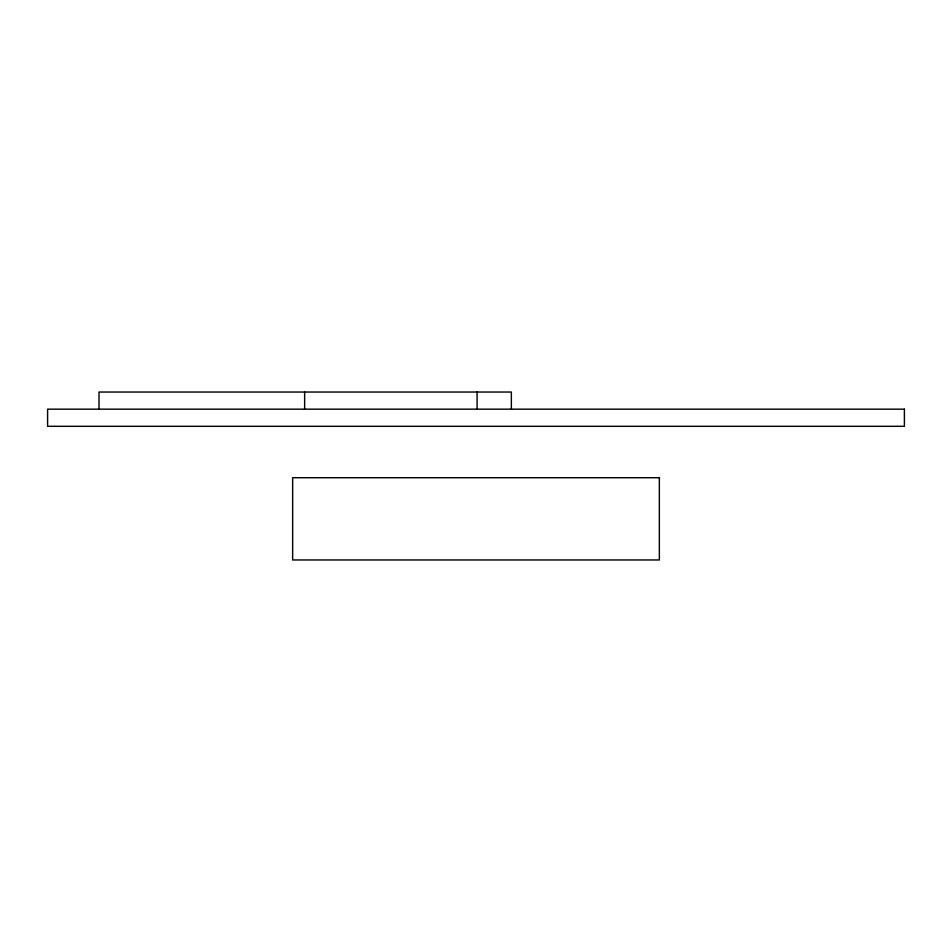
<?xml version="1.0" encoding="UTF-8"?>
<svg xmlns="http://www.w3.org/2000/svg" width="952" height="952" viewBox="0 0 952 952"><rect width="100%" height="100%" fill="white"/><g stroke="black" fill="none" stroke-linecap="round" stroke-linejoin="round"><path stroke-width="1.43" d="M511.355 409.17L511.355 392.034L99.008 392.034L99.008 409.17M477.083 392.034L477.083 409.17M304.64 392.034L304.64 409.17M904.4 409.17L47.6 409.17L47.6 426.306L904.4 426.306L904.4 409.17M659.355 477.714L292.645 477.714L292.645 559.966L659.355 559.966L659.355 477.714"/></g></svg>
